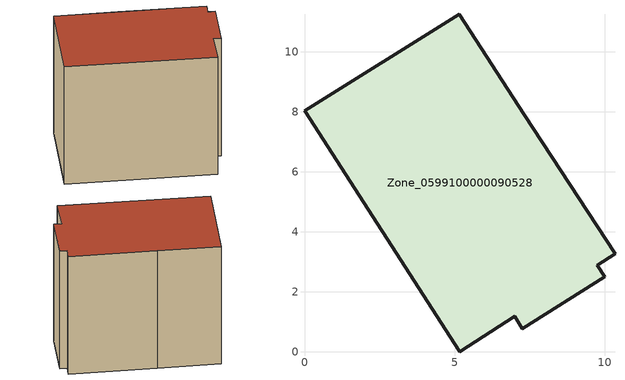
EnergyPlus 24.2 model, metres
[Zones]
Zone_0599100000090528
 floor ground (C_G): 7.32,7.9 10.35,3.27 9.76,2.89 10,2.5 7.25,0.77 7,1.18 5.17,0 0,8.03 5.16,11.25 z0
 wall outside (C_F): 5.16,11.25 0,8.03 5.17,0 7,1.18 7.25,0.77 10,2.5 9.76,2.89 10.35,3.27 7.32,7.9 5.16,11.25 z0:8.48
 roof outside (C_R): 7.32,7.9 5.16,11.25 0,8.03 5.17,0 7,1.18 7.25,0.77 10,2.5 9.76,2.89 10.35,3.27 z8.48
[BUILDING]
Pand.0599100000090528: North Axis=0; Terrain=City; Loads Convergence Tolerance Value=0.04; Temperature Convergence Tolerance Value=0.4; Solar Distribution=FullExterior; Maximum Number of Warmup Days=25; Minimum Number of Warmup Days=1
[Site:Location]
Rotterdam.The.Hague.AP_ZH_NLD Design_Conditions: Latitude=51.96; Longitude=4.45; Time Zone=1; Elevation=-4.5
[SITE:GROUNDTEMPERATURE:BUILDINGSURFACE]
18, 18, 18, 18, 18, 18, 18, 18, 18, 18, 18, 18
[MATERIAL] Thermal Absorptance=0.9; Solar Absorptance=0.7; Visible Absorptance=0.7
Name | Roughness | Thickness | Conductivity | Density | Specific Heat
G.TC.1946 | MediumSmooth | 0.15 | 1 | 540 | 1210
F.TC.1946 | Rough | 0.3 | 0.857143 | 1920 | 840
R.TC.1946 | MediumRough | 0.2 | 0.909091 | 1500 | 1000
[CONSTRUCTION]
C_G: G.TC.1946
C_F: F.TC.1946
C_R: R.TC.1946
[ZONE]
Zone_0599100000090528: Type=1; Multiplier=1; Ceiling Height=Autocalculate; Volume=Autocalculate; Floor Area=autocalculate; Part of Total Floor Area=Yes
[ZONEINFILTRATION:DESIGNFLOWRATE]
Infil_Zone_0599100000090528: Zone or ZoneList or Space or SpaceList=Zone_0599100000090528; Schedule=AlwaysOn; Design Flow Rate Calculation Method=Flow/Area; Flow Rate per Floor Area=0.003; Constant Term Coefficient=1; Temperature Term Coefficient=0; Velocity Term Coefficient=0; Velocity Squared Term Coefficient=0
[HVACTEMPLATE:ZONE:IDEALLOADSAIRSYSTEM]
Zone_0599100000090528: Maximum Heating Supply Air Temperature=50; Minimum Cooling Supply Air Temperature=13; Maximum Heating Supply Air Humidity Ratio=0.0156; Minimum Cooling Supply Air Humidity Ratio=0.0077; Heating Limit=NoLimit; Cooling Limit=NoLimit; Dehumidification Control Type=ConstantSensibleHeatRatio; Cooling Sensible Heat Ratio=0.7; Dehumidification Setpoint=60; Humidification Control Type=None; Humidification Setpoint=30; Outdoor Air Method=None; Outdoor Air Flow Rate per Person=0.00944; Outdoor Air Flow Rate per Zone Floor Area=0; Outdoor Air Flow Rate per Zone=0; Demand Controlled Ventilation Type=None; Outdoor Air Economizer Type=NoEconomizer; Heat Recovery Type=None; Sensible Heat Recovery Effectiveness=0.7; Latent Heat Recovery Effectiveness=0.65
[ZONECONTROL:THERMOSTAT]
ThermostatControl_Zone_0599100000090528: Zone or ZoneList=Zone_0599100000090528; Control Type Schedule=DualSetpointControlType; Control 1=Thermostat_Zone_0599100000090528; Temperature Difference Between Cutout And Setpoint=0
[THERMOSTATSETPOINT:DUALSETPOINT]
Thermostat_Zone_0599100000090528: Heating Setpoint Temperature Schedule=HeatingSetpoint_Zone_0599100000090528; Cooling Setpoint Temperature Schedule=CoolingSetpoint_Zone_0599100000090528
[SCHEDULE:COMPACT]
HeatingSetpoint_Zone_0599100000090528: Through: 12/31, For: AllDays, Until: 24:00, 21
CoolingSetpoint_Zone_0599100000090528: Through: 12/31, For: AllDays, Until: 24:00, 24
DualSetpointControlType: Through: 12/31, For: AllDays, Until: 24:00, 4
AlwaysOn: Through: 12/31, For: AllDays, Until: 24:00, 1
